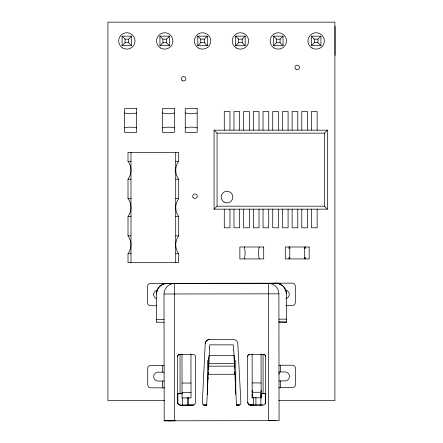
<?xml version="1.0" encoding="UTF-8"?>
<svg xmlns="http://www.w3.org/2000/svg" width="443" height="443" viewBox="0 0 443 443"><rect width="100%" height="100%" fill="white"/><g stroke="black" fill="none" stroke-linecap="round" stroke-linejoin="round"><path stroke-width="0.66" d="M234.419 366.472L234.397 358.642L233.71 350.673M235.333 382.791L236.529 405.096L238.661 405.063A2.237 2.237 0 0 0 240.892 402.709L237.813 343.668A4.474 4.474 0 0 0 233.339 339.454L209.694 339.46A4.474 4.474 0 0 0 205.231 343.713L202.324 402.792A2.237 2.237 0 0 0 204.561 405.112L206.693 405.135L207.407 391.396M207.407 391.424L208.509 367.568M209.5 347.783L208.614 369.534M209.5 347.81L209.655 344.859L233.395 344.853L233.71 350.701M208.609 366.173L234.502 366.139L233.937 355.38L209.14 355.386L208.692 358.68L208.697 368.576M208.465 372.408L208.21 374.285L234.923 374.252L234.563 371.876M122.074 45.701L125.053 42.722L128.636 42.722L131.615 45.701L131.615 36.16L122.074 36.16L122.074 45.701L131.615 45.701M122.074 36.16L125.053 39.145L128.636 39.145L131.615 36.16M159.94 45.701L162.919 42.722L166.496 42.722L169.475 45.701L169.475 36.16L159.94 36.16L159.94 45.701L169.475 45.701M159.94 36.16L162.919 39.145L166.496 39.145L169.475 36.16M197.799 45.701L200.779 42.722L204.356 42.722L207.341 45.701L207.341 36.16L197.799 36.16L197.799 45.701L207.341 45.701M197.799 36.16L200.779 39.145L204.356 39.145L207.341 36.16M235.659 45.701L238.644 42.722L242.221 42.722L245.2 45.701L245.2 36.16L235.659 36.16L235.659 45.701L245.2 45.701M235.659 36.16L238.644 39.145L242.221 39.145L245.2 36.16M273.525 45.701L276.504 42.722L280.081 42.722L283.06 45.701L283.06 36.16L273.525 36.16L273.525 45.701L283.06 45.701M273.525 36.16L276.504 39.145L280.081 39.145L283.06 36.16M311.385 45.701L314.364 42.722L314.364 39.145L311.385 36.16L320.926 36.16L320.926 45.701L311.385 45.701L311.385 36.16M320.926 45.701L317.947 42.722L317.947 39.145L320.926 36.16M214.074 209.162L217.059 206.183L324.381 206.183L327.366 209.162L327.366 130.159L214.074 130.159L214.074 209.162L327.366 209.162M214.074 130.159L217.059 133.144L324.381 133.144L327.366 130.159M278.891 293.831L164.01 293.997L164.192 420.811L279.073 420.645L278.891 293.809A10.444 10.444 0 0 0 268.43 283.382L166.978 283.526A10.444 10.444 0 0 0 156.551 293.986L156.551 293.87A10.444 10.444 0 0 1 166.978 283.409L166.978 283.526M182.145 393.722L177.322 393.827M164.192 420.811L175.633 420.667M275.341 420.651L271.985 420.684M171.901 420.673L170.588 420.689M278.99 365.242L292.419 365.215A2.985 2.985 0 0 1 295.409 368.194L295.431 384.607A2.985 2.985 0 0 1 292.452 387.597L278.896 387.758M279.012 380.908L284.982 380.891A4.474 4.474 0 0 0 289.451 376.412A4.474 4.474 0 0 0 284.971 371.943L279.001 371.954L279.001 374.213M164.658 387.913L150.714 387.797A2.985 2.985 0 0 1 147.729 384.817L147.702 368.41A2.985 2.985 0 0 1 150.681 365.42L164.109 365.409M169.054 420.728L167.925 420.806L172.338 420.833M177.488 393.738L182.306 393.727M277.811 283.155L272.905 283.215M156.567 305.736L150.598 305.742A2.985 2.985 0 0 1 147.608 302.763L147.585 286.35A2.985 2.985 0 0 1 150.565 283.365L292.302 283.16A2.985 2.985 0 0 1 295.287 286.139L295.309 302.552A2.985 2.985 0 0 1 292.33 305.537L285.702 305.548M275.889 283.37L275.889 283.254A10.444 10.444 0 0 1 286.35 293.681L286.35 293.798A10.444 10.444 0 0 0 275.889 283.37L268.43 283.382L268.63 420.712L271.57 420.706M156.584 319.348L164.048 319.337M278.924 319.17L286.388 319.159M278.929 322.078L286.388 322.133L278.929 321.956M156.589 322.133L164.048 322.305M179.764 354.422L193.192 354.428A2.237 2.237 0 0 1 195.429 356.665L195.496 402.166A2.985 2.985 0 0 1 192.517 405.129L180.583 405.173A2.985 2.985 0 0 1 177.593 402.194L177.527 356.659A2.237 2.237 0 0 1 179.764 354.422L179.764 354.45A2.237 2.237 0 0 0 177.527 356.693L177.527 356.693M249.885 354.317L263.314 354.328A2.237 2.237 0 0 1 265.551 356.532L265.617 402.067A2.985 2.985 0 0 1 262.638 405.057L250.705 405.074A2.985 2.985 0 0 1 247.715 402.094L247.648 356.56A2.237 2.237 0 0 1 249.885 354.317L249.885 354.35A2.237 2.237 0 0 0 247.648 356.587L247.648 356.56M208.653 360.79L207.374 360.796L207.418 394.408M234.441 360.752L235.72 360.752L235.77 394.364M164.12 372.225L158.151 372.126A4.474 4.474 0 0 0 153.682 376.605A4.474 4.474 0 0 0 158.168 381.074L164.131 380.98M207.396 378.244L208.675 378.239M182.04 383.051L190.994 383.04M252.161 382.951L261.115 382.935M182.056 392.365L191.005 392.354M262.206 393.583L264.859 393.578M261.038 393.605L263.114 393.605L263.053 354.273M252.178 393.833L252.183 397.836L261.137 397.825L261.071 353.996M194.067 405.046L188.585 405.057L188.574 397.449M202.977 405.035L207.091 405.029M236.556 404.985L239.979 404.98M248.888 404.968L253.684 404.963L253.673 397.354M177.593 402.194L177.593 402.166A2.985 2.985 0 0 0 180.583 405.146L192.517 405.157M204.561 405.112L206.693 405.135M236.529 405.096L238.661 405.063M173.152 420.85L174.636 420.85L174.437 283.537A10.444 10.444 0 0 0 164.01 293.975M314.364 39.145L317.947 39.145M314.364 42.722L317.947 42.722M128.005 161.313A14.907 14.907 0 0 1 128.005 179.205L128.005 198.58A14.907 14.907 0 0 1 128.005 216.466L128.005 235.848A14.907 14.907 0 0 1 128.005 253.734L128.005 262.677L178.69 262.677L178.69 253.734A14.907 14.907 0 0 1 178.69 235.848L178.69 216.466A14.907 14.907 0 0 1 178.69 198.58L178.69 179.205A14.907 14.907 0 0 1 178.69 161.313L178.69 152.37L128.005 152.37L128.005 161.313L130.99 161.313M175.71 161.313L178.69 161.313M128.005 179.205L130.99 179.205M175.71 179.205L178.69 179.205M128.005 198.58L130.99 198.58M175.71 198.58L178.69 198.58M128.005 216.466L130.99 216.466M175.71 216.466L178.69 216.466M128.005 235.848L130.99 235.848M175.71 235.848L178.69 235.848M289.772 248.49L289.024 248.49L289.024 246.995M304.679 248.49L305.421 248.49L305.421 246.995M128.005 253.734L130.99 253.734M175.71 253.734L178.69 253.734M289.772 257.433L289.024 257.433L289.024 258.922M304.679 257.433L305.421 257.433L305.421 258.922M265.141 393.583L260.877 393.611L260.894 405.234M164.663 400.622L107.915 400.622L107.915 22.15L334.902 22.15L334.902 400.622L278.846 400.622M165.051 283.315L169.962 283.359M262.821 393.611L265.866 393.7M264.604 393.605L265.994 393.611M187.588 405.5L187.284 397.382M234.602 367.529L234.923 374.252M234.923 374.219L235.333 382.818M263.314 354.3L263.314 354.328A2.237 2.237 0 0 1 265.551 356.565M262.638 405.057L250.705 405.046A2.985 2.985 0 0 1 247.715 402.061L247.715 402.094M255.921 404.891L255.91 397.288M209.694 339.46L209.694 339.488A4.474 4.474 0 0 0 205.231 343.74L205.231 343.74M177.831 393.755L177.842 403.385M286.388 322.067L286.35 293.681M286.388 321.74L286.388 322.133M280.364 283.177L280.364 284.522M280.48 365.231L280.491 371.948M280.508 380.897L280.513 387.614M265.351 393.628L265.368 403.938M261.126 390.111L261.132 392.254L252.178 392.265L252.172 390.122M261.132 393.816L261.137 397.825M252.122 354.012L252.183 397.836M234.353 358.038L234.358 363.443L208.742 363.476L208.731 358.071M190.95 354.101L191.016 397.925L182.062 397.941L182.001 354.112M182.311 397.831L182.322 405.351M180.013 354.394L180.068 393.727M162.498 283.348L162.503 284.688M162.62 365.403L162.631 372.114M162.642 381.069L162.653 387.78M156.551 293.87L156.589 322.316M335.085 26.475L335.085 55.392M324.381 133.144L324.381 206.183M317.155 130.159L317.155 111.531L311.49 111.531L311.49 130.159M317.155 209.162L317.155 227.796L311.49 227.796L311.49 209.162M307.464 130.159L307.464 111.531L301.799 111.531L301.799 130.159M307.464 209.162L307.464 227.796L301.799 227.796L301.799 209.162M304.679 246.995L304.679 258.922M297.774 130.159L297.774 111.531L292.109 111.531L292.109 130.159M297.774 209.162L297.774 227.796L292.109 227.796L292.109 209.162M289.772 246.995L289.772 258.922M288.088 130.159L288.088 111.531L282.424 111.531L282.424 130.159M288.088 209.162L288.088 227.796L282.424 227.796L282.424 209.162M280.081 39.145L280.081 42.722M278.398 130.159L278.398 111.531L272.733 111.531L272.733 130.159M278.398 209.162L278.398 227.796L272.733 227.796L272.733 209.162M276.504 39.145L276.504 42.722M268.707 130.159L268.707 111.531L263.042 111.531L263.042 130.159M268.707 209.162L268.707 227.796L263.042 227.796L263.042 209.162M259.017 130.159L259.017 111.531L253.357 111.531L253.357 130.159M259.017 209.162L259.017 227.796L253.357 227.796L253.357 209.162M249.331 130.159L249.331 111.531L243.667 111.531L243.667 130.159M249.331 209.162L249.331 227.796L243.667 227.796L243.667 209.162M242.221 39.145L242.221 42.722M239.641 130.159L239.641 111.531L233.976 111.531L233.976 130.159M239.641 209.162L239.641 227.796L233.976 227.796L233.976 209.162M238.644 39.145L238.644 42.722M229.95 130.159L229.95 111.531L224.285 111.531L224.285 130.159M229.95 209.162L229.95 227.796L224.285 227.796L224.285 209.162M217.059 133.144L217.059 206.183M204.356 39.145L204.356 42.722M200.779 39.145L200.779 42.722M175.71 152.37L175.71 262.677M166.496 39.145L166.496 42.722M162.919 39.145L162.919 42.722M130.99 152.37L130.99 262.677M128.636 39.145L128.636 42.722M125.053 39.145L125.053 42.722M284.849 289.883A4.474 4.474 0 0 1 285.796 298.737M208.515 367.923A8.971 0.31 -89 0 1 208.609 366.466M234.502 366.427A8.971 0.316 88.8 0 1 234.596 367.884M156.224 298.632A4.474 4.474 0 0 1 157.104 290.165M197.174 112.987A24.221 24.221 0 0 1 185.246 112.987M185.246 127.894A24.221 24.221 0 0 1 197.174 127.894M174.453 112.987A24.221 24.221 0 0 1 162.531 112.987M162.531 127.894A24.221 24.221 0 0 1 174.453 127.894M124.671 127.894A24.221 24.221 0 0 1 136.594 127.894M136.594 112.987A24.221 24.221 0 0 1 124.671 112.987M244.337 246.995A24.221 24.221 0 0 1 244.337 258.922M259.244 258.922A24.221 24.221 0 0 1 259.244 246.995M136.594 108.518L124.671 108.518L124.671 132.368L136.594 132.368L136.594 108.518M174.453 108.518L162.531 108.518L162.531 132.368L174.453 132.368L174.453 108.518M197.174 108.518L185.246 108.518L185.246 132.368L197.174 132.368L197.174 108.518M263.712 246.995L239.862 246.995L239.862 258.922L263.712 258.922L263.712 246.995M309.148 246.995L285.298 246.995L285.298 258.922L309.148 258.922L309.148 246.995M193.032 197.301A2.265 2.265 0 0 0 196.958 197.301A2.265 2.265 0 0 0 194.998 193.901A2.265 2.265 0 0 0 193.032 197.301M182.505 80.759A2.265 2.265 0 0 0 185.905 78.793A2.265 2.265 0 0 0 182.505 76.833A2.265 2.265 0 0 0 182.505 80.759M296.09 69.396A2.265 2.265 0 0 0 299.49 67.436A2.265 2.265 0 0 0 296.09 65.475A2.265 2.265 0 0 0 296.09 69.396M122.744 48.032A8.201 8.201 0 0 0 135.043 40.933A8.201 8.201 0 0 0 122.744 33.834A8.201 8.201 0 0 0 122.744 48.032M160.61 48.032A8.201 8.201 0 0 0 172.903 40.933A8.201 8.201 0 0 0 160.61 33.834A8.201 8.201 0 0 0 160.61 48.032M198.47 48.032A8.201 8.201 0 0 0 210.768 40.933A8.201 8.201 0 0 0 198.47 33.834A8.201 8.201 0 0 0 198.47 48.032M236.329 48.032A8.201 8.201 0 0 0 248.628 40.933A8.201 8.201 0 0 0 236.329 33.834A8.201 8.201 0 0 0 236.329 48.032M274.195 48.032A8.201 8.201 0 0 0 286.494 40.933A8.201 8.201 0 0 0 274.195 33.834A8.201 8.201 0 0 0 274.195 48.032M312.055 48.032A8.201 8.201 0 0 0 324.354 40.933A8.201 8.201 0 0 0 312.055 33.834A8.201 8.201 0 0 0 312.055 48.032M224.097 202.163A5.859 5.859 0 0 0 232.885 197.085A5.859 5.859 0 0 0 224.097 192.013A5.859 5.859 0 0 0 224.097 202.163"/></g></svg>
